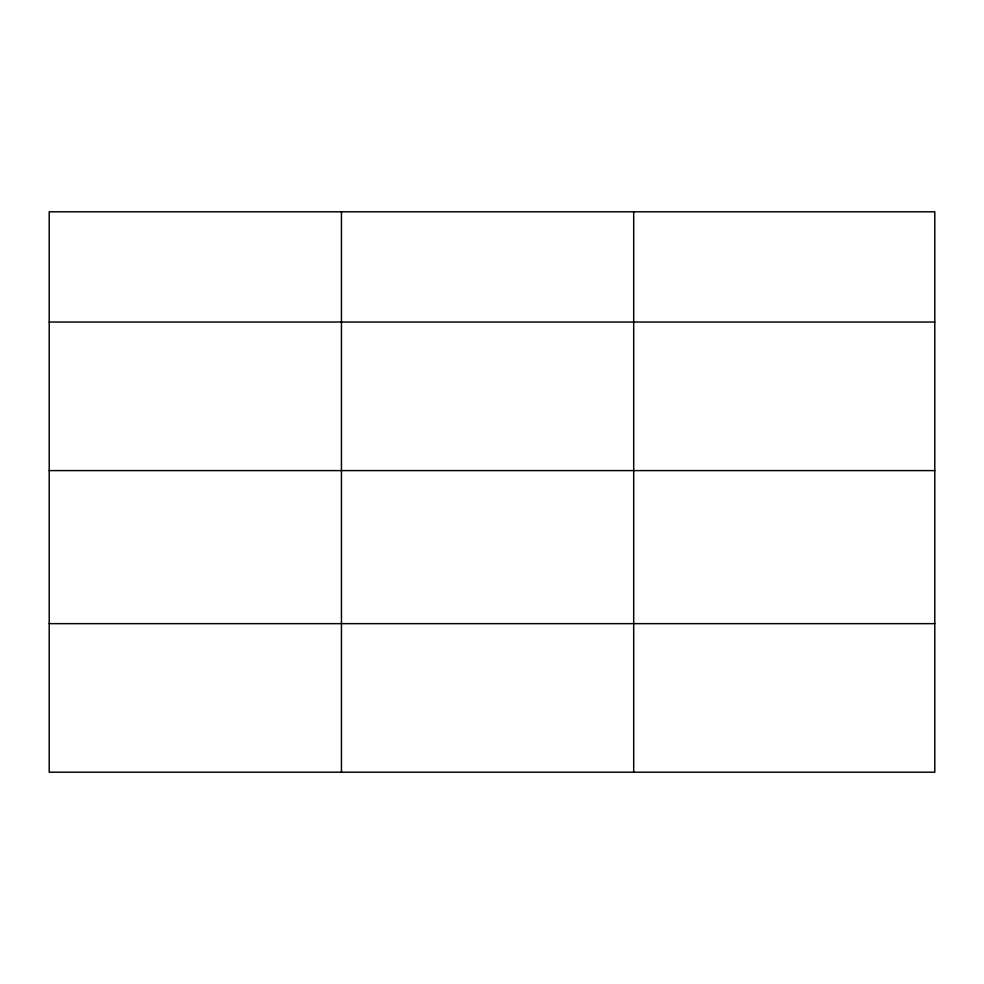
<?xml version="1.0" encoding="UTF-8"?>
<svg xmlns="http://www.w3.org/2000/svg" width="984" height="984" viewBox="0 0 984 984"><rect width="100%" height="100%" fill="white"/><g stroke="black" fill="none" stroke-linecap="round" stroke-linejoin="round"><path stroke-width="1.48" d="M934.8 470.598L934.8 211.794L49.2 211.794L49.2 772.206L934.8 772.206L934.8 470.598L49.2 470.598M49.2 322.039L934.8 322.039M49.2 623.647L934.8 623.647M633.696 211.794L633.696 772.206M341.448 211.794L341.448 772.206"/></g></svg>
